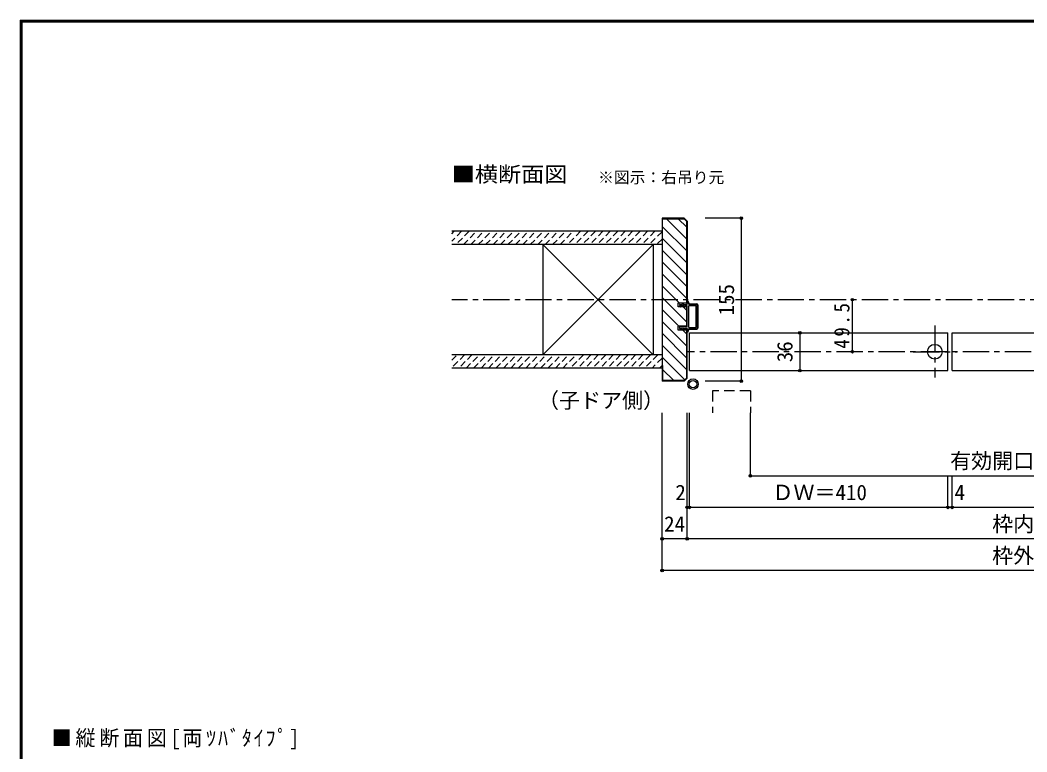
# Model space of a CAD drawing. Units: millimetres at full size, sheet at 1:5; details may follow other scales. Extents: x -973 to 977, y -718 to 696.
# Drawn here: x -973 to -16, y 0 to 696 of the extents above; entities that cross this region are included whole.
import ezdxf
from ezdxf.enums import TextEntityAlignment as Align

# ---------------------------------------------------------------- set-up
doc = ezdxf.new("R2010")
doc.units = ezdxf.units.MM
doc.header["$LTSCALE"] = 5
doc.header["$PDMODE"] = 32
doc.header["$PDSIZE"] = 2.5
for name, pattern in [('CHAIN1', [8, 5, -1, 1, -1]), ('DASHED1', [1.8, 1.2, -0.6]), ('DASHED2', [3, 2, -1])]:
    doc.linetypes.add(name, pattern=pattern)
for name, color, linetype in [('0-0_補助線', 7, 'Continuous'), ('0-1_通り芯', 4, 'CHAIN1'), ('0-2_柱', 3, 'Continuous'), ('0-3_仕上', 7, 'Continuous'), ('0-4_枠', 3, 'Continuous'), ('0-6_扉', 6, 'Continuous'), ('0-7_金物', 7, 'Continuous'), ('0-A_文字', 7, 'Continuous'), ('0-B_寸法', 4, 'Continuous'), ('0-C_ﾊｯﾁ', 4, 'DASHED1'), ('F-1_通り芯', 6, 'Continuous')]:
    doc.layers.add(name, color=color, linetype=linetype)
doc.styles.add('ＭＳ ゴシック', font='')
doc.styles.get('ＭＳ ゴシック').set_extended_font_data('MS Gothic')

# ---------------------------------------------------------------- blocks, each defined once
blk = doc.blocks.new('01')
at = {"layer": '0-0_補助線'}
for p, q in [((-14.5, 0.346), (-14.5, -0.449)), ((-14.3, 0.346), (-14.3, -0.449)), ((-12.045, -0.049), (-14.178, 0.444)), ((-12, 0.146), (-14.133, 0.639)), ((-11.475, 5.146), (-12.298, 4.504)), ((-12.175, 4.146), (-11.475, 4.146)), ((-12.045, -0.049), (-11.993, 0.145)), ((-11.475, 0.146), (-12, 0.146)), ((-11.475, 7.146), (-11.475, 5.146)), ((-11.475, 4.146), (-11.475, 0.146)), ((-10.68, 7.55), (-9.257, 6.508)), ((-9.375, 6.146), (-10.075, 6.146)), ((-10.075, 3.146), (-10.075, 6.146)), ((-10.075, 3.146), (-9.252, 2.504)), ((-9.375, 2.146), (-10.075, 2.146)), ((-10.075, 0.146), (-10.075, 2.146)), ((-10.075, 0.146), (10.075, 0.146)), ((10.075, 3.146), (9.252, 2.504)), ((10.68, 7.55), (9.257, 6.508)), ((9.375, 6.146), (10.075, 6.146)), ((9.375, 2.146), (10.075, 2.146)), ((10.075, 3.146), (10.075, 6.146)), ((10.075, 0.146), (10.075, 2.146)), ((11.475, 7.146), (11.475, 5.146)), ((11.475, 5.146), (12.298, 4.504)), ((12.175, 4.146), (11.475, 4.146)), ((11.475, 4.146), (11.475, 0.146)), ((11.475, 0.146), (12, 0.146)), ((12.045, -0.049), (11.993, 0.145)), ((12, 0.146), (14.133, 0.639)), ((12.045, -0.049), (14.178, 0.444)), ((14.3, 0.346), (14.3, -0.449)), ((14.5, 0.346), (14.5, -0.449)), ((-14.265, -0.741), (-12.235, -1.196)), ((-14.222, -0.546), (-12.191, -1.001)), ((-12, -1.488), (-12, -8.854)), ((-11.8, -1.488), (-11.8, -8.854)), ((-10.6, -1.554), (-10.6, -8.154)), ((-10.3, -1.254), (10.3, -1.254)), ((-10.3, -8.454), (10.3, -8.454)), ((10.6, -1.554), (10.6, -8.154)), ((11.8, -1.488), (11.8, -8.854)), ((12, -1.488), (12, -8.854)), ((14.222, -0.546), (12.191, -1.001)), ((14.265, -0.741), (12.235, -1.196)), ((-11, -9.654), (11, -9.654)), ((11, -9.854), (-11, -9.854))]:
    blk.add_line(p, q, dxfattribs=at)
for centre, radius, start, end in [((-14.2, 0.346), 0.3, 77.00048, 180), ((-14.2, 0.346), 0.1, 77.00048, 180), ((-12.175, 4.346), 0.2, 127.96957, 270), ((-10.975, 7.146), 0.5, 53.78053, 180), ((-9.375, 6.346), 0.2, 270, 53.78053), ((-9.375, 2.346), 0.2, 270, 52.03043), ((9.375, 6.346), 0.2, 126.21947, 270), ((9.375, 2.346), 0.2, 127.96957, 270), ((10.975, 7.146), 0.5, 0, 126.21947), ((12.175, 4.346), 0.2, 270, 52.03043), ((14.2, 0.346), 0.3, 0, 102.99952), ((14.2, 0.346), 0.1, 0, 102.99952), ((-14.2, -0.449), 0.3, 180, 257.3929), ((-14.2, -0.449), 0.1, 180, 257.3929), ((-12.3, -1.488), 0.3, 0, 76.0718), ((-12.3, -1.488), 0.5, 0, 76.0718), ((-11, -8.854), 1, 180, 270), ((-11, -8.854), 0.8, 180, 270), ((-10.3, -1.554), 0.3, 90, 180), ((-10.3, -8.154), 0.3, 180, 270), ((10.3, -1.554), 0.3, 0, 90), ((10.3, -8.154), 0.3, 270, 0), ((11, -8.854), 1, 270, 0), ((11, -8.854), 0.8, 270, 0), ((12.3, -1.488), 0.5, 103.9282, 180), ((12.3, -1.488), 0.3, 103.9282, 180), ((14.2, -0.449), 0.1, 282.6071, 0), ((14.2, -0.449), 0.3, 282.6071, 0)]:
    blk.add_arc(centre, radius, start, end, dxfattribs=at)

msp = doc.modelspace()

# ---------------------------------------------------------------- linework, layer by layer
at = {"layer": '0-1_通り芯'}
for p, q in [((572.153, 430), (-562.847, 430)), ((348.153, 380.5), (-338.847, 380.5))]:
    msp.add_line(p, q, dxfattribs=at)
at = {"layer": '0-1_通り芯', "color": 7}
for p, q in [((-103.384, 405.296), (-103.384, 356.063)), ((-123.919, 380.5), (-82.133, 380.5))]:
    msp.add_line(p, q, dxfattribs=at)
at = {"layer": '0-1_通り芯', "color": 7, "linetype": 'Continuous'}
msp.add_circle((-103.384, 380.5), 7, dxfattribs=at)
at = {"layer": '0-2_柱'}
for p, q in [((-476.347, 482.5), (-476.347, 377.5)), ((-371.347, 482.5), (-371.347, 377.5))]:
    msp.add_line(p, q, dxfattribs=at)
at = {"layer": '0-2_柱', "color": 7}
for p, q in [((-371.347, 377.5), (-476.347, 482.5)), ((-476.347, 377.5), (-371.347, 482.5))]:
    msp.add_line(p, q, dxfattribs=at)
at = {"layer": '0-3_仕上', "color": 2}
for p, q in [((-362.847, 495), (-562.847, 495)), ((-362.847, 482.5), (-562.847, 482.5)), ((-362.847, 377.5), (-562.847, 377.5)), ((-362.847, 365), (-562.847, 365))]:
    msp.add_line(p, q, dxfattribs=at)
at = {"layer": '0-4_枠'}
for p, q in [((-362.847, 507.5), (-362.847, 352.5)), ((-341.675, 507.5), (-362.847, 507.5)), ((-341.675, 507.5), (-338.847, 504.672)), ((-341.883, 507), (-339.347, 504.464)), ((-339.347, 427), (-339.347, 504.464)), ((-338.847, 504.672), (-338.847, 427)), ((-362.347, 492.5), (-362.847, 492.5)), ((-338.847, 423.3), (-347.347, 423.3)), ((-339.347, 404.7), (-339.347, 423.3)), ((-338.847, 404.7), (-338.847, 423.3)), ((-347.347, 401), (-347.347, 404.7)), ((-338.847, 404.7), (-347.347, 404.7)), ((-338.847, 401), (-347.347, 401)), ((-339.347, 355.536), (-339.347, 401)), ((-338.847, 355.328), (-338.847, 401)), ((-362.347, 367.5), (-362.847, 367.5)), ((-362.347, 367.5), (-362.347, 353)), ((-341.882, 353), (-339.347, 355.536)), ((-341.675, 352.5), (-338.847, 355.328)), ((-341.675, 352.5), (-362.847, 352.5)), ((-341.882, 353), (-362.347, 353))]:
    msp.add_line(p, q, dxfattribs=at)
for points in [[(-362.347, 492.5), (-362.347, 507), (-341.883, 507)], [(-347.347, 423.3), (-347.347, 427), (-338.847, 427)]]:
    msp.add_lwpolyline(points, dxfattribs=at)
at = {"layer": '0-6_扉'}
for p, q in [((-90.884, 362.5), (-90.884, 398.5)), ((-86.884, 362.5), (-86.884, 398.5)), ((-86.884, 398.5), (119.635, 398.5)), ((-336.847, 362.5), (-90.884, 362.5)), ((-86.884, 362.5), (119.635, 362.5))]:
    msp.add_line(p, q, dxfattribs=at)
at = {"layer": '0-6_扉', "linetype": 'DASHED2'}
msp.add_line((-278.852, 343.224), (-278.852, 322.5), dxfattribs=at)
at = {"layer": '0-6_扉'}
msp.add_lwpolyline([(-336.847, 362.5), (-336.847, 398.5), (-90.884, 398.5)], dxfattribs=at)
at = {"layer": '0-6_扉', "linetype": 'DASHED2'}
msp.add_lwpolyline([(-278.852, 343.224), (-314.852, 343.224), (-314.852, 322.5)], dxfattribs=at)
at = {"layer": '0-7_金物'}
for radius in [5, 3.5]:
    msp.add_circle((-333.383, 349.672), radius, dxfattribs=at)
at = {"layer": '0-B_寸法'}
for p, q in [((-287.425, 507.5), (-321.947, 507.5)), ((-181.837, 380.5), (-181.837, 430)), ((-231.837, 398.5), (-231.837, 362.5)), ((-362.847, 172.5), (-362.847, 322.5)), ((-338.847, 202.5), (-338.847, 322.5)), ((-336.847, 232.5), (-336.847, 322.5)), ((-278.852, 262.5), (-278.852, 322.5)), ((-278.852, 262.5), (288.158, 262.5)), ((-90.884, 232.5), (-90.884, 262.5)), ((-86.884, 232.5), (-86.884, 262.5)), ((348.153, 232.5), (-338.847, 232.5)), ((372.153, 202.5), (-362.847, 202.5)), ((372.153, 172.5), (-362.847, 172.5))]:
    msp.add_line(p, q, dxfattribs=at)
msp.add_lwpolyline([(-287.425, 507.5), (-287.425, 352.5), (-321.947, 352.5)], dxfattribs=at)
at = {"layer": '0-B_寸法', "color": 7}
for p in [(-287.425, 507.5), (-181.837, 430), (-231.837, 398.5), (-181.837, 380.5), (-231.837, 362.5), (-287.425, 352.5), (-278.852, 262.5), (-338.847, 232.5), (-336.847, 232.5), (-90.884, 232.5), (-86.884, 232.5), (-362.847, 202.5), (-338.847, 202.5), (-362.847, 172.5)]:
    msp.add_point(p, dxfattribs=at)
at = {"layer": '0-C_ﾊｯﾁ', "linetype": 'Continuous'}
for p, q in [((-362.347, 499.353), (-339.347, 476.353)), ((-358.68, 507), (-339.347, 487.666)), ((-347.367, 507), (-339.347, 498.98)), ((-362.847, 488.539), (-339.347, 465.039)), ((-362.847, 477.225), (-339.347, 453.725)), ((-362.847, 465.912), (-339.347, 442.412)), ((-362.847, 454.598), (-339.347, 431.098)), ((-362.847, 443.284), (-346.563, 427)), ((-362.847, 431.97), (-339.347, 408.47)), ((-342.863, 423.3), (-339.347, 419.784)), ((-362.847, 420.657), (-346.89, 404.7)), ((-362.847, 409.343), (-339.347, 385.843)), ((-362.847, 398.029), (-339.347, 374.529)), ((-343.19, 401), (-339.347, 397.157)), ((-362.847, 386.716), (-339.347, 363.216)), ((-362.847, 375.402), (-341.164, 353.719)), ((-362.347, 363.588), (-351.759, 353))]:
    msp.add_line(p, q, dxfattribs=at)
at = {"layer": '0-C_ﾊｯﾁ'}
for p, q in [((-562.847, 492.668), (-560.515, 495)), ((-553.444, 495), (-562.847, 485.597)), ((-546.373, 495), (-558.873, 482.5)), ((-551.802, 482.5), (-539.302, 495)), ((-544.731, 482.5), (-532.231, 495)), ((-537.66, 482.5), (-525.16, 495)), ((-530.589, 482.5), (-518.089, 495)), ((-523.518, 482.5), (-511.018, 495)), ((-516.447, 482.5), (-503.947, 495)), ((-509.376, 482.5), (-496.876, 495)), ((-502.305, 482.5), (-489.805, 495)), ((-495.234, 482.5), (-482.734, 495)), ((-488.162, 482.5), (-475.662, 495)), ((-481.091, 482.5), (-468.591, 495)), ((-474.02, 482.5), (-461.52, 495)), ((-466.949, 482.5), (-454.449, 495)), ((-459.878, 482.5), (-447.378, 495)), ((-440.307, 495), (-452.807, 482.5)), ((-433.236, 495), (-445.736, 482.5)), ((-426.165, 495), (-438.665, 482.5)), ((-419.094, 495), (-431.594, 482.5)), ((-412.023, 495), (-424.523, 482.5)), ((-404.952, 495), (-417.452, 482.5)), ((-397.881, 495), (-410.381, 482.5)), ((-390.81, 495), (-403.31, 482.5)), ((-383.739, 495), (-396.239, 482.5)), ((-376.668, 495), (-389.168, 482.5)), ((-369.596, 495), (-382.096, 482.5)), ((-362.847, 494.678), (-375.025, 482.5)), ((-362.847, 487.607), (-367.954, 482.5)), ((-562.847, 372.46), (-557.807, 377.5)), ((-550.736, 377.5), (-562.847, 365.389)), ((-543.665, 377.5), (-556.165, 365)), ((-549.094, 365), (-536.594, 377.5)), ((-542.023, 365), (-529.523, 377.5)), ((-534.952, 365), (-522.452, 377.5)), ((-527.881, 365), (-515.381, 377.5)), ((-520.81, 365), (-508.31, 377.5)), ((-513.739, 365), (-501.239, 377.5)), ((-506.668, 365), (-494.168, 377.5)), ((-499.596, 365), (-487.096, 377.5)), ((-492.525, 365), (-480.025, 377.5)), ((-485.454, 365), (-472.954, 377.5)), ((-478.383, 365), (-465.883, 377.5)), ((-471.312, 365), (-458.812, 377.5)), ((-464.241, 365), (-451.741, 377.5)), ((-457.17, 365), (-444.67, 377.5)), ((-437.599, 377.5), (-450.099, 365)), ((-430.528, 377.5), (-443.028, 365)), ((-423.457, 377.5), (-435.957, 365)), ((-416.386, 377.5), (-428.886, 365)), ((-409.315, 377.5), (-421.815, 365)), ((-402.244, 377.5), (-414.744, 365)), ((-395.173, 377.5), (-407.673, 365)), ((-388.101, 377.5), (-400.601, 365)), ((-381.03, 377.5), (-393.53, 365)), ((-373.959, 377.5), (-386.459, 365)), ((-366.888, 377.5), (-379.388, 365)), ((-362.847, 374.47), (-372.317, 365)), ((-362.847, 367.399), (-365.246, 365))]:
    msp.add_line(p, q, dxfattribs=at)
at = {"layer": 'F-1_通り芯'}
for p, q in [((-973.347, 695.833), (-973.347, -700.833)), ((-973.347, 695.833), (976.653, 695.833)), ((-973.347, 695), (976.653, 695)), ((-973.347, 694.167), (976.653, 694.167)), ((-972.514, 695.833), (-972.514, -700.833)), ((-971.68, 695.833), (-971.68, -700.833))]:
    msp.add_line(p, q, dxfattribs=at)

# ---------------------------------------------------------------- block references
at = {"layer": '0-7_金物', "rotation": 90}
msp.add_blockref('01', (-338.701, 414), dxfattribs=at)

# ---------------------------------------------------------------- texts
at = {"layer": '0-A_文字', "style": 'ＭＳ ゴシック', "width": 1.1}
msp.add_text('■横断面図', height=14.66, dxfattribs=at).set_placement((-562.847, 537.5), align=Align.BOTTOM_LEFT)
at = {"layer": '0-A_文字', "style": 'ＭＳ ゴシック'}
for s, height, p in [('※図示：右吊り元', 11, (-423.673, 537.5)), ('（子ドア側）', 14.66, (-480.847, 322.5))]:
    msp.add_text(s, height=height, dxfattribs=at).set_placement(p, align=Align.BOTTOM_LEFT)
at = {"layer": '0-A_文字', "insert": (-943.333, 2.5), "char_height": 14.66, "attachment_point": 7, "style": 'ＭＳ ゴシック'}
msp.add_mtext('\\T1.19;\\W0.95;■縦断面図[両ﾂﾊﾞﾀｲﾌﾟ]', dxfattribs=at)
at = {"layer": '0-B_寸法', "color": 7, "style": 'ＭＳ ゴシック'}
for s, p in [('155', (-289.925, 415)), ('36', (-234.337, 370.5))]:
    msp.add_text(s, height=14.66, rotation=90, dxfattribs=at).set_placement(p, align=Align.BOTTOM_LEFT)
for s, p in [('有効開口寸法＝1,021', (-88.847, 265)), ('2', (-350.169, 235)), ('ＤＷ＝410', (-257.865, 235)), ('4', (-84.65, 235)), ('24', (-360.847, 205)), ('枠内＝1,141', (-48.847, 205)), ('枠外＝1,189', (-48.847, 175))]:
    msp.add_text(s, height=14.66, dxfattribs=at).set_placement(p, align=Align.BOTTOM_LEFT)
at = {"layer": '0-B_寸法', "color": 7, "insert": (-184.337, 383.375), "char_height": 14.66, "attachment_point": 7, "rotation": 90, "style": 'ＭＳ ゴシック'}
msp.add_mtext('\\T1.28;\\W0.9;49.5', dxfattribs=at)

doc.saveas('drawing.dxf')
